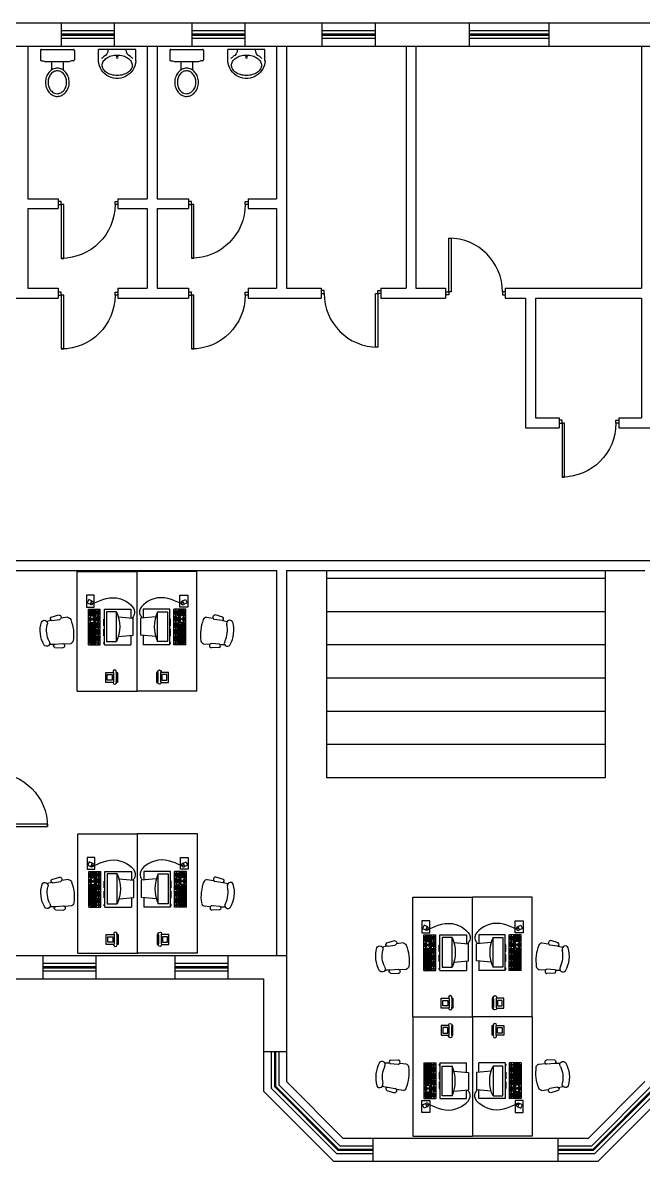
# Model space of a CAD drawing. Extents: x -211487 to 129179, y -113885 to 115281.
# Drawn here: x -40816 to -31466, y -100665 to -83515 of the extents above; entities that cross this region are included whole.
import ezdxf

# ---------------------------------------------------------------- set-up
doc = ezdxf.new("R2010")
doc.units = 0
doc.layers.get('0').update_dxf_attribs({"linetype": 'CONTINUOUS'})
for name, color, linetype in [('BLD-PART', 7, 'CONTINUOUS'), ('BLD-STRUCT', 7, 'CONTINUOUS'), ('DOOR', 7, 'CONTINUOUS'), ('SAN-FIT', 7, 'CONTINUOUS')]:
    doc.layers.add(name, color=color, linetype=linetype)

# ---------------------------------------------------------------- blocks, each defined once
blk = doc.blocks.new('DOORX')
for p, q in [((0.05, 0), (0.05, 0.9)), ((0.05, 0.9), (0.09, 0.9)), ((0.09, 0.9), (0.09, 0)), ((0, 0), (0.05, 0)), ((0.09, 0), (0.05, 0)), ((0.05, 0), (0.05, -0.05)), ((0.05, -0.05), (0, -0.05)), ((0.95, 0), (0.95, -0.05)), ((1, 0), (0.95, 0)), ((0.95, -0.05), (1, -0.05))]:
    blk.add_line(p, q)
blk.add_arc((0.05, 0), 0.9, 0, 90)
blk = doc.blocks.new('STANDARD')
blk.add_blockref('DOORX', (0.537, 0.256))
blk = doc.blocks.new('WC1')
for p, q in [((0, -0.24), (0, 0.24)), ((0.015, 0.255), (0.156, 0.255)), ((0.171, 0.24), (0.171, 0.213)), ((0.171, 0.213), (0.189, 0.176)), ((0.189, 0.176), (0.189, -0.176)), ((0.189, 0.088), (0.313, 0.088)), ((0.189, -0.088), (0.312, -0.088)), ((0.015, -0.255), (0.156, -0.255)), ((0.171, -0.213), (0.189, -0.176)), ((0.171, -0.24), (0.171, -0.213))]:
    blk.add_line(p, q)
for points in [[(0.496, -0.18, 0.084445), (0.579, -0.166, 0.091522), (0.646, -0.128, 0.103706), (0.696, -0.063, 0.134256), (0.708, -0.001, 0.114344), (0.692, 0.066, 0.103706), (0.646, 0.125, 0.091522), (0.579, 0.164, 0.084445), (0.496, 0.178, 0.084445), (0.414, 0.164, 0.091522), (0.347, 0.125, 0.103706), (0.3, 0.066, 0.114344), (0.285, -0.001, 0.114344), (0.3, -0.068, 0.103706), (0.347, -0.128, 0.091522), (0.414, -0.166, 0.084445)], [(0.496, -0.141, 0.084445), (0.566, -0.129, 0.091522), (0.62, -0.098, 0.103706), (0.661, -0.046, 0.138985), (0.668, -0.003, 0.117883), (0.657, 0.049, 0.103706), (0.62, 0.095, 0.091522), (0.566, 0.127, 0.084445), (0.496, 0.139, 0.084445), (0.427, 0.127, 0.091522), (0.372, 0.095, 0.103706), (0.335, 0.049, 0.114344), (0.324, -0.001, 0.114344), (0.335, -0.051, 0.103706), (0.372, -0.098, 0.091522), (0.427, -0.129, 0.084445)]]:
    blk.add_lwpolyline(points, format="xyb", close=True)
for centre, start, end in [((0.015, 0.24), 90, 180), ((0.156, 0.24), 360, 90), ((0.015, -0.24), 180, 270), ((0.156, -0.24), 270, 0)]:
    blk.add_arc(centre, 0.0147, start, end)
blk = doc.blocks.new('WHB2')
for p, q in [((-0.28, 0), (0.28, 0)), ((-0.28, -0.172), (-0.28, 0)), ((0.28, -0.137), (0.28, 0))]:
    blk.add_line(p, q)
blk.add_lwpolyline([(-0.001, -0.083, 0.068343), (-0.091, -0.095, 0.080514), (-0.162, -0.128, 0.107064), (-0.212, -0.181, 0.138337), (-0.228, -0.236, 0.138337), (-0.212, -0.292, 0.107064), (-0.162, -0.345, 0.080514), (-0.091, -0.377, 0.068343), (-0.001, -0.39, 0.068343), (0.089, -0.377, 0.080514), (0.16, -0.345, 0.107064), (0.21, -0.292, 0.138337), (0.226, -0.236, 0.138337), (0.21, -0.181, 0.107064), (0.16, -0.128, 0.080514), (0.089, -0.095, 0.068343)], format="xyb", close=True)
blk.add_circle((0, -0.116), 0.0142)
for centre, radius, start, end in [((-0.243, -0.009), 0.105, 292.8641, 4.7363), ((0.243, -0.009), 0.105, 175.2637, 247.1359), ((0, -0.154), 0.281, 183.5443, 3.5955), ((-0.154, -0.18), 0.0885, 123.0153, 148.8458), ((0.154, -0.18), 0.0885, 31.1542, 56.9847)]:
    blk.add_arc(centre, radius, start, end)
blk = doc.blocks.new('COMPUTER')
for p, q in [((180.452, 126.262), (180.452, 126.662)), ((180.595, 126.662), (180.452, 126.662)), ((180.579, 126.474), (180.598, 126.696)), ((180.598, 126.696), (180.858, 126.696)), ((180.878, 126.474), (180.858, 126.696)), ((180.992, 126.662), (180.861, 126.662)), ((180.992, 126.262), (180.992, 126.662)), ((180.503, 126.296), (180.503, 126.446)), ((180.503, 126.446), (180.953, 126.446)), ((180.953, 126.446), (180.953, 126.296)), ((180.452, 126.262), (180.992, 126.262)), ((180.472, 126.252), (180.472, 126.262)), ((180.472, 126.252), (180.492, 126.252)), ((180.492, 126.252), (180.492, 126.262)), ((180.953, 126.296), (180.503, 126.296)), ((180.592, 126.252), (180.592, 126.262)), ((180.592, 126.252), (180.692, 126.252)), ((180.692, 126.252), (180.692, 126.262)), ((180.742, 126.252), (180.742, 126.262)), ((180.742, 126.252), (180.842, 126.252)), ((180.842, 126.252), (180.842, 126.262)), ((180.452, 126.021), (180.452, 126.201)), ((180.452, 126.201), (180.992, 126.201)), ((180.472, 126.161), (180.472, 126.181)), ((180.472, 126.181), (180.492, 126.181)), ((180.472, 126.161), (180.492, 126.161)), ((180.472, 126.121), (180.472, 126.141)), ((180.472, 126.141), (180.792, 126.141)), ((180.472, 126.041), (180.472, 126.121)), ((180.472, 126.121), (180.792, 126.121)), ((180.472, 126.101), (180.772, 126.101)), ((180.472, 126.081), (180.792, 126.081)), ((180.472, 126.061), (180.792, 126.061)), ((180.492, 126.161), (180.492, 126.181)), ((180.492, 126.121), (180.492, 126.141)), ((180.502, 126.101), (180.502, 126.121)), ((180.502, 126.061), (180.502, 126.081)), ((180.512, 126.181), (180.592, 126.181)), ((180.512, 126.161), (180.512, 126.181)), ((180.512, 126.161), (180.592, 126.161)), ((180.512, 126.121), (180.512, 126.141)), ((180.512, 126.081), (180.512, 126.101)), ((180.512, 126.041), (180.512, 126.061)), ((180.522, 126.101), (180.522, 126.121)), ((180.522, 126.061), (180.522, 126.081)), ((180.532, 126.161), (180.532, 126.181)), ((180.532, 126.121), (180.532, 126.141)), ((180.532, 126.081), (180.532, 126.101)), ((180.542, 126.101), (180.542, 126.121)), ((180.542, 126.061), (180.542, 126.081)), ((180.542, 126.041), (180.542, 126.061)), ((180.552, 126.161), (180.552, 126.181)), ((180.552, 126.121), (180.552, 126.141)), ((180.552, 126.081), (180.552, 126.101)), ((180.562, 126.101), (180.562, 126.121)), ((180.562, 126.061), (180.562, 126.081)), ((180.572, 126.161), (180.572, 126.181)), ((180.572, 126.121), (180.572, 126.141)), ((180.572, 126.081), (180.572, 126.101)), ((180.572, 126.041), (180.572, 126.061)), ((180.582, 126.101), (180.582, 126.121)), ((180.582, 126.061), (180.582, 126.081)), ((180.592, 126.161), (180.592, 126.181)), ((180.592, 126.121), (180.592, 126.141)), ((180.592, 126.081), (180.592, 126.101)), ((180.592, 126.041), (180.592, 126.061)), ((180.602, 126.101), (180.602, 126.121)), ((180.602, 126.061), (180.602, 126.081)), ((180.612, 126.181), (180.692, 126.181)), ((180.612, 126.161), (180.612, 126.181)), ((180.612, 126.161), (180.692, 126.161)), ((180.612, 126.121), (180.612, 126.141)), ((180.612, 126.081), (180.612, 126.101)), ((180.612, 126.041), (180.612, 126.061)), ((180.622, 126.101), (180.622, 126.121)), ((180.622, 126.061), (180.622, 126.081)), ((180.632, 126.161), (180.632, 126.181)), ((180.632, 126.121), (180.632, 126.141)), ((180.632, 126.081), (180.632, 126.101)), ((180.632, 126.041), (180.632, 126.061)), ((180.642, 126.101), (180.642, 126.121)), ((180.642, 126.061), (180.642, 126.081)), ((180.652, 126.161), (180.652, 126.181)), ((180.652, 126.121), (180.652, 126.141)), ((180.652, 126.081), (180.652, 126.101)), ((180.652, 126.041), (180.652, 126.061)), ((180.662, 126.101), (180.662, 126.121)), ((180.662, 126.061), (180.662, 126.081)), ((180.672, 126.161), (180.672, 126.181)), ((180.672, 126.121), (180.672, 126.141)), ((180.672, 126.081), (180.672, 126.101)), ((180.672, 126.041), (180.672, 126.061)), ((180.682, 126.101), (180.682, 126.121)), ((180.682, 126.061), (180.682, 126.081)), ((180.692, 126.161), (180.692, 126.181)), ((180.692, 126.121), (180.692, 126.141)), ((180.692, 126.081), (180.692, 126.101)), ((180.692, 126.041), (180.692, 126.061)), ((180.702, 126.101), (180.702, 126.121)), ((180.702, 126.061), (180.702, 126.081)), ((180.712, 126.181), (180.792, 126.181)), ((180.712, 126.161), (180.712, 126.181)), ((180.712, 126.161), (180.792, 126.161)), ((180.712, 126.121), (180.712, 126.141)), ((180.712, 126.081), (180.712, 126.101)), ((180.712, 126.041), (180.712, 126.061)), ((180.722, 126.101), (180.722, 126.121)), ((180.722, 126.061), (180.722, 126.081)), ((180.732, 126.161), (180.732, 126.181)), ((180.732, 126.121), (180.732, 126.141)), ((180.732, 126.081), (180.732, 126.101)), ((180.732, 126.041), (180.732, 126.061)), ((180.742, 126.101), (180.742, 126.121)), ((180.742, 126.061), (180.742, 126.081)), ((180.752, 126.161), (180.752, 126.181)), ((180.752, 126.121), (180.752, 126.141)), ((180.752, 126.081), (180.752, 126.101)), ((180.762, 126.101), (180.762, 126.121)), ((180.762, 126.041), (180.762, 126.061)), ((180.772, 126.161), (180.772, 126.181)), ((180.772, 126.081), (180.772, 126.101)), ((180.792, 126.161), (180.792, 126.181)), ((180.792, 126.121), (180.792, 126.141)), ((180.792, 126.061), (180.792, 126.121)), ((180.792, 126.041), (180.792, 126.061)), ((180.812, 126.181), (180.892, 126.181)), ((180.812, 126.161), (180.812, 126.181)), ((180.812, 126.161), (180.892, 126.161)), ((180.812, 126.141), (180.872, 126.141)), ((180.812, 126.121), (180.812, 126.141)), ((180.812, 126.101), (180.812, 126.121)), ((180.812, 126.121), (180.872, 126.121)), ((180.812, 126.101), (180.872, 126.101)), ((180.812, 126.061), (180.872, 126.061)), ((180.812, 126.041), (180.812, 126.061)), ((180.832, 126.161), (180.832, 126.181)), ((180.832, 126.121), (180.832, 126.141)), ((180.832, 126.101), (180.832, 126.121)), ((180.832, 126.081), (180.852, 126.081)), ((180.832, 126.041), (180.832, 126.081)), ((180.852, 126.161), (180.852, 126.181)), ((180.852, 126.121), (180.852, 126.141)), ((180.852, 126.101), (180.852, 126.121)), ((180.852, 126.041), (180.852, 126.081)), ((180.872, 126.161), (180.872, 126.181)), ((180.872, 126.121), (180.872, 126.141)), ((180.872, 126.101), (180.872, 126.121)), ((180.872, 126.041), (180.872, 126.061)), ((180.892, 126.161), (180.892, 126.181)), ((180.892, 126.141), (180.972, 126.141)), ((180.892, 126.041), (180.892, 126.141)), ((180.892, 126.121), (180.972, 126.121)), ((180.892, 126.101), (180.972, 126.101)), ((180.892, 126.081), (180.972, 126.081)), ((180.892, 126.061), (180.972, 126.061)), ((180.912, 126.181), (180.972, 126.181)), ((180.912, 126.161), (180.912, 126.181)), ((180.912, 126.161), (180.972, 126.161)), ((180.912, 126.041), (180.912, 126.141)), ((180.932, 126.161), (180.932, 126.181)), ((180.932, 126.041), (180.932, 126.141)), ((180.952, 126.161), (180.952, 126.181)), ((180.952, 126.041), (180.952, 126.141)), ((180.972, 126.161), (180.972, 126.181)), ((180.972, 126.041), (180.972, 126.141)), ((180.992, 126.021), (180.992, 126.201)), ((181.085, 126.002), (181.06, 126.056)), ((181.115, 126.071), (181.064, 126.047)), ((181.089, 126.059), (181.075, 126.09)), ((181.111, 126.08), (181.136, 126.026)), ((180.452, 126.021), (180.992, 126.021)), ((180.472, 126.041), (180.792, 126.041)), ((180.812, 126.041), (180.872, 126.041)), ((180.892, 126.041), (180.972, 126.041)), ((181.136, 126.026), (181.085, 126.002))]:
    blk.add_line(p, q)
blk.add_lwpolyline([(181.023, 126.11), (181.202, 126.11), (181.202, 125.992), (181.023, 125.992)], close=True)
for centre, radius, start, end in [((180.728, 125.964), 0.531, 64.9424, 115.0576), ((181.087, 126.065), 0.0285, 32.1079, 198.0088)]:
    blk.add_arc(centre, radius, start, end)
blk.add_open_spline([(181.075, 126.09), (181.135, 126.221), (181.239, 126.447), (180.996, 126.768), (180.883, 126.7), (180.859, 126.684)], degree=3, knots=[0, 0, 0, 0, 0.4194754, 0.7261337, 0.8047403, 0.8047403, 0.8047403, 0.8047403])
blk = doc.blocks.new('SWIVEL-CHAIR')
for p, q in [((-0.313, 0.183), (-0.383, 0.176)), ((-0.308, 0.229), (-0.191, 0.25)), ((-0.304, 0.18), (-0.185, 0.183)), ((-0.064, 0.2), (-0.161, 0.197)), ((-0.313, -0.183), (-0.383, -0.176)), ((-0.308, -0.229), (-0.191, -0.25)), ((-0.304, -0.18), (-0.185, -0.183)), ((-0.064, -0.2), (-0.161, -0.197))]:
    blk.add_line(p, q)
for centre, radius, start, end in [((-0.047, 0), 0.453, 157.2611, 202.7389), ((-0.424, 0.15), 0.048, 330.3175, 148.735), ((-0.298, 0.205), 0.0258, 112.2235, 257.7173), ((-0.193, 0.216), 0.0341, 284.0068, 86.4868), ((-0.08, 0.137), 0.0651, 22.4327, 75.4917), ((-0.04, 0), 0.364, 159.7134, 200.2866), ((-0.656, 0), 0.656, 345.758, 14.242), ((-0.424, -0.15), 0.048, 211.265, 29.6825), ((-0.08, -0.137), 0.0651, 284.5083, 337.5673), ((-0.298, -0.205), 0.0258, 102.2827, 247.7765), ((-0.193, -0.216), 0.0341, 273.5132, 75.9932)]:
    blk.add_arc(centre, radius, start, end)
blk = doc.blocks.new('PHONE2')
for p, q in [((731.465, 499.332), (731.615, 499.332)), ((731.465, 499.314), (731.465, 499.332)), ((731.465, 499.155), (731.465, 499.268)), ((731.469, 499.312), (731.604, 499.312)), ((731.471, 499.272), (731.601, 499.272)), ((731.615, 499.332), (731.615, 499.316)), ((731.615, 499.266), (731.615, 499.155)), ((731.615, 499.155), (731.465, 499.155))]:
    blk.add_line(p, q)
blk.add_lwpolyline([(731.499, 499.252), (731.581, 499.252), (731.581, 499.179), (731.499, 499.179)], close=True)
for centre, start, end in [((731.454, 499.291), 55.297, 312.206), ((731.618, 499.291), 227.794, 124.703)]:
    blk.add_arc(centre, 0.0256, start, end)

msp = doc.modelspace()

# ---------------------------------------------------------------- linework, layer by layer
for p, q in [((-39994, -91782), (-39094, -91782)), ((-39994, -93582), (-39994, -91782)), ((-39094, -93582), (-39094, -91782)), ((-38194, -91782), (-39094, -91782)), ((-39094, -93582), (-39094, -91782)), ((-38194, -93582), (-38194, -91782)), ((-39994, -93582), (-39094, -93582)), ((-38194, -93582), (-39094, -93582)), ((-39985, -95731), (-39085, -95731)), ((-39985, -97531), (-39985, -95731)), ((-39085, -97531), (-39085, -95731)), ((-38185, -95731), (-39085, -95731)), ((-39085, -97531), (-39085, -95731)), ((-38185, -97531), (-38185, -95731)), ((-34939, -96688), (-34039, -96688)), ((-34939, -98488), (-34939, -96688)), ((-34039, -98488), (-34039, -96688)), ((-33139, -96688), (-34039, -96688)), ((-34039, -98488), (-34039, -96688)), ((-33139, -98488), (-33139, -96688)), ((-39985, -97531), (-39085, -97531)), ((-38185, -97531), (-39085, -97531)), ((-34939, -98488), (-34039, -98488)), ((-34939, -98488), (-34939, -100288)), ((-34939, -98488), (-34039, -98488)), ((-34039, -98488), (-34039, -100288)), ((-33139, -98488), (-34039, -98488)), ((-34039, -98488), (-34039, -100288)), ((-33139, -98488), (-34039, -98488)), ((-33139, -98488), (-33139, -100288)), ((-34939, -100288), (-34039, -100288)), ((-33139, -100288), (-34039, -100288))]:
    msp.add_line(p, q)
at = {"layer": 'BLD-PART'}
for p, q in [((-40741, -83865), (-40741, -86165)), ((-38941, -83865), (-38941, -86165)), ((-38791, -83865), (-38791, -86165)), ((-36991, -83865), (-36991, -86165)), ((-36841, -83865), (-36841, -86315)), ((-35041, -83865), (-35041, -87515)), ((-34891, -83865), (-34891, -87515)), ((-31491, -83865), (-31491, -87515)), ((-40741, -86165), (-40282, -86165)), ((-40282, -86165), (-40282, -86315)), ((-39382, -86165), (-39382, -86315)), ((-39382, -86165), (-38941, -86165)), ((-38791, -86165), (-38320, -86165)), ((-38320, -86165), (-38320, -86315)), ((-37420, -86165), (-37420, -86315)), ((-37420, -86165), (-36991, -86165)), ((-40741, -86315), (-40282, -86315)), ((-40741, -86315), (-40741, -87515)), ((-39382, -86315), (-38941, -86315)), ((-38941, -86315), (-38941, -87515)), ((-38791, -86315), (-38320, -86315)), ((-38791, -86315), (-38791, -87515)), ((-37420, -86315), (-36991, -86315)), ((-36991, -86315), (-36991, -87515)), ((-36841, -86315), (-36841, -87515)), ((-40741, -87515), (-40282, -87515)), ((-40282, -87515), (-40282, -87665)), ((-39382, -87515), (-38941, -87515)), ((-39382, -87515), (-39382, -87665)), ((-38791, -87515), (-38320, -87515)), ((-38320, -87515), (-38320, -87665)), ((-37420, -87515), (-36991, -87515)), ((-37420, -87515), (-37420, -87665)), ((-36841, -87515), (-36320, -87515)), ((-36320, -87515), (-36320, -87665)), ((-35420, -87515), (-35041, -87515)), ((-35420, -87515), (-35420, -87665)), ((-34891, -87515), (-34445, -87515)), ((-34445, -87515), (-34445, -87665)), ((-33545, -87515), (-33545, -87665)), ((-33545, -87515), (-31491, -87515)), ((-41362, -87665), (-40282, -87665)), ((-39382, -87665), (-38320, -87665)), ((-37420, -87665), (-36320, -87665)), ((-35420, -87665), (-34445, -87665)), ((-33545, -87665), (-33241, -87665)), ((-33241, -87665), (-33241, -89615)), ((-33091, -87665), (-33091, -89465)), ((-33091, -87665), (-31491, -87665)), ((-31491, -87665), (-31491, -89465)), ((-33091, -89465), (-32733, -89465)), ((-32733, -89465), (-32733, -89615)), ((-31833, -89465), (-31833, -89615)), ((-31833, -89465), (-31491, -89465)), ((-33241, -89615), (-32733, -89615)), ((-31833, -89615), (-29920, -89615)), ((-47591, -91615), (-29920, -91615)), ((-41191, -91765), (-36991, -91765)), ((-36991, -91765), (-36991, -97565)), ((-36841, -91765), (-36841, -97565)), ((-36841, -91765), (-31441, -91765)), ((-36241, -91765), (-36241, -94888)), ((-32041, -91888), (-36241, -91888)), ((-32041, -91765), (-32041, -94888)), ((-32041, -92388), (-36241, -92388)), ((-32041, -92888), (-36241, -92888)), ((-32041, -93388), (-36241, -93388)), ((-32041, -93888), (-36241, -93888)), ((-32041, -94388), (-36241, -94388)), ((-32041, -94888), (-36241, -94888))]:
    msp.add_line(p, q, dxfattribs=at)
at = {"layer": 'BLD-STRUCT'}
for p, q in [((-71791, -83515), (-3741, -83515)), ((-40240, -83515), (-40240, -83865)), ((-39440, -83515), (-39440, -83865)), ((-38269, -83515), (-38269, -83865)), ((-37469, -83515), (-37469, -83865)), ((-36308, -83515), (-36308, -83865)), ((-35508, -83515), (-35508, -83865)), ((-34091, -83515), (-34091, -83865)), ((-32891, -83515), (-32891, -83865)), ((-46041, -83865), (-26541, -83865)), ((-41341, -97565), (-36841, -97565)), ((-40515, -97565), (-40515, -97915)), ((-39715, -97565), (-39715, -97915)), ((-38526, -97565), (-38526, -97915)), ((-37726, -97565), (-37726, -97915)), ((-36841, -97565), (-36841, -99465)), ((-41341, -97915), (-37191, -97915)), ((-37191, -97915), (-37191, -99610)), ((-37191, -99010), (-36841, -99010)), ((-36841, -99465), (-35991, -100315)), ((-31441, -99465), (-32291, -100315)), ((-37191, -99610), (-36136, -100665)), ((-31091, -99610), (-32146, -100665)), ((-35991, -100315), (-32291, -100315)), ((-35536, -100665), (-35536, -100315)), ((-32746, -100665), (-32746, -100315)), ((-36136, -100665), (-32146, -100665))]:
    msp.add_line(p, q, dxfattribs=at)
at = {"layer": 'DOOR'}
for p, q in [((-40240, -83631), (-39440, -83631)), ((-40240, -83681), (-39440, -83681)), ((-38269, -83631), (-37469, -83631)), ((-38269, -83681), (-37469, -83681)), ((-36308, -83631), (-35508, -83631)), ((-36308, -83681), (-35508, -83681)), ((-34091, -83631), (-32891, -83631)), ((-34091, -83681), (-32891, -83681)), ((-40240, -83699), (-39440, -83699)), ((-40240, -83749), (-39440, -83749)), ((-38269, -83699), (-37469, -83699)), ((-38269, -83749), (-37469, -83749)), ((-36308, -83699), (-35508, -83699)), ((-36308, -83749), (-35508, -83749)), ((-34091, -83699), (-32891, -83699)), ((-34091, -83749), (-32891, -83749)), ((-40515, -97681), (-39715, -97681)), ((-40515, -97731), (-39715, -97731)), ((-40515, -97749), (-39715, -97749)), ((-38526, -97681), (-37726, -97681)), ((-38526, -97731), (-37726, -97731)), ((-38526, -97749), (-37726, -97749)), ((-40515, -97799), (-39715, -97799)), ((-38526, -97799), (-37726, -97799)), ((-37075, -99010), (-37075, -99562)), ((-37025, -99010), (-37025, -99541)), ((-37007, -99010), (-37007, -99533)), ((-36957, -99010), (-36957, -99513)), ((-37075, -99562), (-36088, -100549)), ((-37025, -99541), (-36067, -100499)), ((-37007, -99533), (-36060, -100481)), ((-36957, -99513), (-36039, -100431)), ((-31325, -99513), (-32243, -100431)), ((-31275, -99533), (-32223, -100481)), ((-31257, -99541), (-32215, -100499)), ((-31207, -99562), (-32194, -100549)), ((-36067, -100499), (-35536, -100499)), ((-36060, -100481), (-35536, -100481)), ((-36039, -100431), (-35536, -100431)), ((-32746, -100431), (-32243, -100431)), ((-32746, -100481), (-32223, -100481)), ((-32746, -100499), (-32215, -100499)), ((-36088, -100549), (-35536, -100549)), ((-32746, -100549), (-32194, -100549))]:
    msp.add_line(p, q, dxfattribs=at)

# ---------------------------------------------------------------- block references
for name, p, xscale, yscale, zscale, rotation in [('COMPUTER', (-165849, -273340), -1000, 1000, 1000, 270), ('COMPUTER', (87661, -273340), 1000, 1000, 1000, 89.99999999999999), ('SWIVEL-CHAIR', (-40054, -92662), -999.9999999999994, 999.9999999999995, 999.9999999999995, 186.6768732080382), ('SWIVEL-CHAIR', (-38135, -92662), 999.9999999999993, 999.9999999999993, 999.9999999999993, 173.3231267919618), ('PHONE2', (-538721, 638164), 1000, 1000, 1000, 270), ('PHONE2', (460533, 638164), -1000, 1000, 1000, 90), ('COMPUTER', (-165840, -277290), -1000, 1000, 1000, 270), ('COMPUTER', (87670, -277290), 1000, 1000, 1000, 89.99999999999999), ('SWIVEL-CHAIR', (-40044, -96612), -999.9999999999994, 999.9999999999995, 999.9999999999995, 186.6768732080382), ('SWIVEL-CHAIR', (-38126, -96612), 999.9999999999993, 999.9999999999993, 999.9999999999993, 173.3231267919618), ('COMPUTER', (-160793, -278246), -1000, 1000, 1000, 270), ('COMPUTER', (92716, -278246), 1000, 1000, 1000, 90), ('PHONE2', (-538712, 634215), 1000, 1000, 1000, 270), ('PHONE2', (460542, 634215), -1000, 1000, 1000, 90), ('SWIVEL-CHAIR', (-34998, -97568), -999.9999999999994, 999.9999999999994, 999.9999999999994, 186.6768732080382), ('SWIVEL-CHAIR', (-33079, -97568), 999.9999999999994, 999.9999999999994, 999.9999999999994, 173.3231267919618), ('PHONE2', (-533665, 633258), 1000, 1000, 1000, 270), ('PHONE2', (465588, 633258), -1000, 1000, 1000, 90), ('PHONE2', (-533665, -830233), -1000, 1000, 1000, 270), ('PHONE2', (465588, -830233), 1000, 1000, 1000, 90), ('SWIVEL-CHAIR', (-34998, -99407), 999.9999999999994, 999.9999999999994, 999.9999999999994, 353.3231267919618), ('SWIVEL-CHAIR', (-33079, -99407), -999.9999999999994, 999.9999999999995, 999.9999999999995, 6.676873208038208), ('COMPUTER', (-160793, 81271), 1000, 1000, 1000, 270), ('COMPUTER', (92716, 81271), -1000, 1000, 1000, 90)]:
    msp.add_blockref(name, p, dxfattribs=dict(xscale=xscale, yscale=yscale, zscale=zscale, rotation=rotation))
at = {"layer": 'DOOR', "yscale": 900, "zscale": 900}
for p, xscale, rotation in [((-40764, -86024), -900, 180), ((-38803, -86021), -900, 180), ((-40764, -87388), -900, 180), ((-38803, -87388), -900, 180), ((-34936, -87362), 900, 180), ((-33216, -89317), -900, 180), ((-41484, -96151), -900, 270)]:
    msp.add_blockref('Standard', p, dxfattribs=dict(at, xscale=xscale, rotation=rotation))
at = {"layer": 'DOOR', "xscale": 900, "yscale": 900, "zscale": 900}
msp.add_blockref('Standard', (-34926, -87799), dxfattribs=at)
at = {"layer": 'SAN-FIT', "xscale": 1000, "yscale": 1000, "zscale": 1000, "rotation": 270}
for p in [(-40294, -83915), (-38346, -83915)]:
    msp.add_blockref('WC1', p, dxfattribs=at)
at = {"layer": 'SAN-FIT', "xscale": -1000, "yscale": 1000, "zscale": 1000}
for p in [(-39394, -83919), (-37446, -83919)]:
    msp.add_blockref('WHB2', p, dxfattribs=at)

doc.saveas('drawing.dxf')
